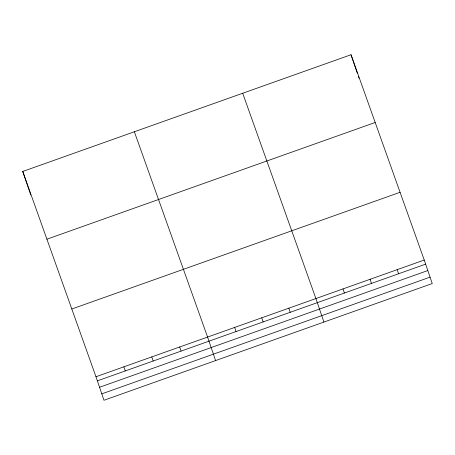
<?xml version="1.0" encoding="UTF-8"?>
<svg xmlns="http://www.w3.org/2000/svg" width="455" height="455" viewBox="0 0 455 455"><rect width="100%" height="100%" fill="white"/><g stroke="black" fill="none" stroke-linecap="round" stroke-linejoin="round"><path stroke-width="0.68" d="M22.75 171.45L351.021 54.736L424.242 260.038L432.25 283.55L103.979 400.263L95.971 376.746L22.75 171.45L30.758 194.962M46.91 239.199L375.187 122.486M71.81 309.002L400.082 192.289M95.971 376.746L424.242 260.038M97.37 380.858L425.641 264.145M99.548 387.262L427.825 270.549M101.795 393.859L430.072 277.146M242.691 93.252L315.912 298.548L323.92 322.066M134.362 131.768L207.582 337.064L215.59 360.582M351.021 54.736L357.283 73.13M358.375 76.332L359.029 78.254M397.164 269.667L398.563 273.774M370.08 279.296L371.479 283.402M342.996 288.919L344.395 293.031M288.834 308.177L290.233 312.289M261.75 317.806L263.149 321.918M234.666 327.435L236.065 331.547M179.679 346.989L181.079 351.095M151.777 356.908L153.176 361.014M123.874 366.827L125.273 370.939"/></g></svg>
